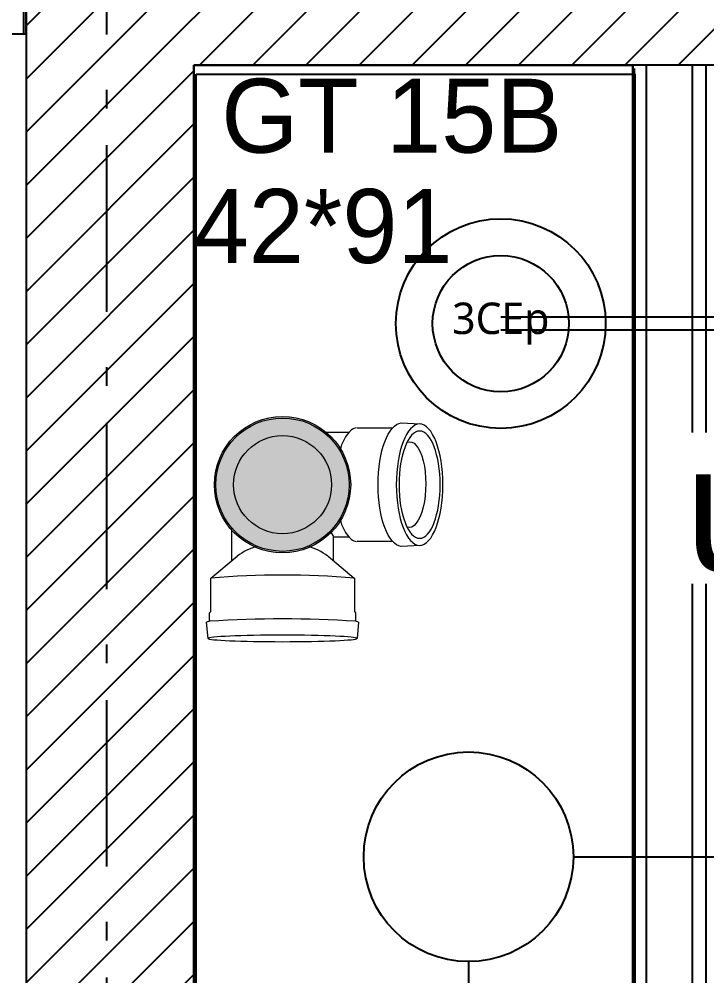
# Model space of a CAD drawing. Header units: centimetres. Extents: x 2191 to 12545, y -680 to 18662.
# Drawn here: x 9812.1 to 9877.7, y 4047.5 to 4138.8 of the extents above; entities that cross this region are included whole.
import ezdxf

# ---------------------------------------------------------------- set-up
doc = ezdxf.new("R2010")
doc.units = ezdxf.units.CM
for name, pattern in [('ISO-03', [1.5, 0.6, -0.9]), ('Style de ligne -6', [1.04164, 0.625, -0.20828, 0.06943, -0.13893]), ('VW-01', [0.41656, 0.20828, -0.20828])]:
    doc.linetypes.add(name, pattern=pattern)
for name, color, linetype in [('B Aménagement intérieur', 252, 'Continuous'), ('B GÈnÈral_Hatch', 252, 'Continuous'), ('B Général', 252, 'Continuous'), ('C ANNOTATIONS-niveaux', 252, 'Continuous'), ('C ANNOTATIONS-prestations', 252, 'Continuous'), ('C ANNOTATIONS-prestations_Hatch', 252, 'Continuous'), ('C ANNOTATIONS-textes-numérotation gaine', 252, 'ISO-03'), ('F REMPLISSAGE-vert clair', 252, 'Continuous'), ('F REMPLISSAGE-vert foncé', 252, 'Continuous'), ('prlm-CHAUFF', 4, 'Continuous'), ('prlm-EAU-CHU', 42, 'Continuous'), ('prlm-EAU-EUEV', 25, 'Continuous'), ('prlm-GT', 242, 'Continuous'), ('prlm-VMC', 93, 'Continuous')]:
    doc.layers.add(name, color=color, linetype=linetype)
doc.layers.add('prlm-ELEC-CFO', color=1, linetype='Continuous', lineweight=25)
doc.styles.add('Eurostile', font='Eurosti.TTF')
doc.styles.add('prlm-chauff', font='trebucbi.ttf', dxfattribs={"height": 18})
doc.styles.add('prlm-elec-cfo', font='comic.ttf', dxfattribs={"height": 12})
pattern_1 = [(45, (0, 0), (2.4253472, -2.6458333), [])]

# ---------------------------------------------------------------- blocks, each defined once
blk = doc.blocks.new('B 70.T2 S307 (2D)')
at = {"layer": 'B Général', "linetype": 'Continuous'}
for p, q in [((-319.395, -200.476), (-319.395, -291.559)), ((-312.395, -200.476), (-312.395, -291.559))]:
    blk.add_line(p, q, dxfattribs=at)
at = {"layer": 'F REMPLISSAGE-vert clair'}
for p, q in [((-318.095, -199.176), (-318.095, -291.559)), ((-313.695, -199.176), (-313.695, -291.559))]:
    blk.add_line(p, q, dxfattribs=at)
at = {"layer": 'F REMPLISSAGE-vert foncé'}
for p, q in [((-318.095, -199.176), (-318.095, -291.559)), ((-313.695, -199.176), (-313.695, -291.559))]:
    blk.add_line(p, q, dxfattribs=at)
at = {"layer": 'F REMPLISSAGE-vert foncé', "linetype": 'Continuous'}
for p, q in [((-319.395, -200.476), (-319.395, -291.559)), ((-312.395, -200.476), (-312.395, -291.559))]:
    blk.add_line(p, q, dxfattribs=at)
blk = doc.blocks.new('B 70.Groupe-29-1')
at = {"layer": 'C ANNOTATIONS-textes-numérotation gaine', "linetype": 'VW-01', "ltscale": 25.4, "flags": 128}
blk.add_lwpolyline([(9828.808, 4134.409), (9870.808, 4134.409), (9870.808, 4043.338), (9828.808, 4043.338)], close=True, dxfattribs=at)
at = {"layer": 'C ANNOTATIONS-textes-numérotation gaine', "insert": (9828.796, 4133.107), "char_height": 7.059, "width": 42.01202, "attachment_point": 1, "line_spacing_factor": 0.894142, "style": 'Eurostile'}
blk.add_mtext(' GT 15B\\P42*91', dxfattribs=at)
blk = doc.blocks.new('xi.3cep130-200')
at = {"layer": 'prlm-CHAUFF', "color": 0}
for radius in [10, 6.5]:
    blk.add_circle((0, 0), radius, dxfattribs=at)
at = {"layer": 'prlm-CHAUFF', "color": 0, "insert": (0, 0), "char_height": 3, "width": 9.78152, "attachment_point": 5, "style": 'prlm-chauff'}
blk.add_mtext('\\pxqc;3CEp', dxfattribs=at)
blk = doc.blocks.new('xi.chu')
at = {"layer": 'prlm-EAU-EUEV', "linetype": 'ByBlock', "lineweight": 5}
blk.add_hatch(color=0, dxfattribs=at).paths.add_polyline_path([(6.5, 0, 1), (-6.5, 0, 1)])
at = {"layer": 'prlm-EAU-EUEV', "color": 0, "linetype": 'ByBlock', "lineweight": 5}
blk.add_circle((0, 0), 6.5, dxfattribs=at)
blk = doc.blocks.new('xi.aam33')
at = {"layer": 'prlm-EAU-CHU', "color": 0, "lineweight": 13}
for p, q in [((-5.89, 11.331), (-5.799, 13.123)), ((5.799, 13.123), (5.89, 11.331)), ((-5.41, 7.114), (-5.41, 10.463)), ((5.41, 10.463), (5.41, 7.114)), ((6.828, 4.34), (8.907, 6.841)), ((8.922, 6.85), (12.093, 6.85)), ((12.093, 6.85), (12.219, 6.97)), ((12.219, 6.97), (13.031, 6.97)), ((13.12, 7.25), (13.031, 6.97)), ((13.12, 7.25), (14.668, 7.106)), ((-5, 3.931), (-5, 6.323)), ((5, 6.323), (5, 4.87)), ((7.269, 4.87), (4.958, 4.867)), ((8.907, -6.841), (6.828, -4.34)), ((4.091, -4.87), (7.269, -4.87)), ((12.093, -6.85), (8.922, -6.85)), ((12.219, -6.97), (12.093, -6.85)), ((13.031, -6.97), (12.219, -6.97)), ((13.028, -6.944), (13.12, -7.25)), ((14.668, -7.106), (13.12, -7.25))]:
    blk.add_line(p, q, dxfattribs=at)
at = {"layer": 'prlm-EAU-CHU', "color": 0, "lineweight": 13, "flags": 128}
blk.add_lwpolyline([(4.958, 4.867), (4.86, 4.836), (4.68, 4.729), (4.43, 4.564)], dxfattribs=at)
at = {"layer": 'prlm-EAU-CHU', "color": 0, "lineweight": 13}
for radius in [6.36, 4.675]:
    blk.add_circle((0, 0), radius, dxfattribs=at)
for centre, radius, start, end in [((-4.475, 7.136), 0.936, 184.66048, 218.12589), ((-2.54, 9.094), 3.683, 223.50702, 258.77599), ((2.54, 9.094), 3.683, 281.22401, 316.49298), ((4.475, 7.136), 0.936, 321.87411, 355.33952), ((87.178, 0), 78.555, 174.99745, 185.00255), ((119.647, -0.014), 106.844, 176.25229, 183.71904), ((11.683, 0.728), 6.052, 143.44583, 163.86683), ((11.683, -0.728), 6.052, 196.13317, 216.55417)]:
    blk.add_arc(centre, radius, start, end, dxfattribs=at)
at = {"layer": 'prlm-EAU-CHU', "color": 0, "lineweight": 13, "extrusion": (0, 0, -1)}
for centre, major_axis, ratio in [((0, 13.073), (-5.789, 0), 0.383426), ((0, 13.073), (-5.115, 0), 0.383329), ((14.667, 0), (0, -7.101), 0.043635)]:
    blk.add_ellipse(centre, major_axis=major_axis, ratio=ratio, dxfattribs=at)
for centre, major_axis, ratio, start_param, end_param in [((-0.001, 12.093), (4.098, -0.028), 0.383971, 2.986035, 6.398097), ((0, 11.414), (5.894, 0), 0.391508, 0.036281, 3.105311)]:
    blk.add_ellipse(centre, major_axis=major_axis, ratio=ratio, start_param=start_param, end_param=end_param, dxfattribs=at)

msp = doc.modelspace()

# ---------------------------------------------------------------- hatches: boundary and pattern name
at = {"layer": 'B GÈnÈral_Hatch', "linetype": 'Continuous'}
h = msp.add_hatch(dxfattribs=at)
h.set_pattern_fill('50_BETON', color=256, style=0, pattern_type=2)
h.set_pattern_definition(pattern_1)
h.paths.add_polyline_path([(9812.796, 4152.411), (9828.796, 4134.411), (10087.196, 4134.411), (10087.196, 4152.411)])
h = msp.add_hatch(dxfattribs=at)
h.set_pattern_fill('50_BETON', color=256, style=0, pattern_type=2)
h.set_pattern_definition(pattern_1)
h.paths.add_polyline_path([(9812.796, 3525.389), (9828.796, 3541.389), (9828.796, 4134.411), (9812.796, 4152.411)])
at = {"layer": 'C ANNOTATIONS-prestations_Hatch', "linetype": 'Continuous'}
h = msp.add_hatch(dxfattribs=at)
h.set_pattern_fill('DALETTES TERRASSE 50X50', color=256, scale=1.406016, style=0, pattern_type=2)
h.set_pattern_definition([(0, (9531.354, 4152.3), (4e-15, -70.3008), []), (-90, (9531.354, 4152.3), (70.3008, 0), [])])
h.paths.add_polyline_path([(9060.796, 4282.297), (9060.796, 3065.19), (9190.796, 3065.19), (9190.796, 3716.389), (9189.484, 3716.389), (9189.484, 4137.39), (9812.796, 4137.39), (9812.796, 4152.411), (11431.445, 4152.297), (11431.445, 4282.297)])

# ---------------------------------------------------------------- linework, layer by layer
at = {"layer": 'B Général', "linetype": 'Continuous', "lineweight": 18}
for p, q in [((9812.796, 4152.411), (9812.796, 3525.389)), ((10087.196, 4134.411), (9828.796, 4134.411)), ((9828.796, 4134.411), (9828.796, 3551.389))]:
    msp.add_line(p, q, dxfattribs=at)
at = {"layer": 'B Général', "linetype": 'Continuous'}
for p, q in [((9812.796, 4152.411), (9812.796, 3525.389)), ((10087.196, 4134.411), (9828.796, 4134.411)), ((9828.796, 4134.411), (9828.796, 3551.389))]:
    msp.add_line(p, q, dxfattribs=at)
at = {"layer": 'C ANNOTATIONS-niveaux', "linetype": 'Style de ligne -6', "ltscale": 25.4, "flags": 128}
msp.add_lwpolyline([(9877.409, 5820.389), (9877.409, 5736.889), (9820.484, 5687.889), (9820.484, 3085.389)], dxfattribs=at)
msp.add_lwpolyline([(9877.409, 5820.389), (9877.409, 5736.889), (9820.484, 5687.889), (9820.484, 3085.389)], dxfattribs=at)
at = {"layer": 'C ANNOTATIONS-prestations', "linetype": 'Continuous', "flags": 128}
msp.add_lwpolyline([(9060.796, 4282.297), (9060.796, 3065.19), (9190.796, 3065.19), (9190.796, 3716.389), (9189.484, 3716.389), (9189.484, 4137.39), (9812.796, 4137.39), (9812.796, 4152.411), (11431.445, 4152.297), (11431.445, 4282.297)], close=True, dxfattribs=at)
at = {"layer": 'prlm-CHAUFF', "ltscale": 50}
for p, q in [((9890.808, 4110.37), (9858.078, 4110.37)), ((9890.808, 4109.12), (9858.078, 4109.12))]:
    msp.add_line(p, q, dxfattribs=at)
at = {"layer": 'prlm-GT'}
for points in [[(9828.796, 4134.411), (9870.66, 4134.411), (9870.66, 4043.38), (9828.796, 4043.38)], [(9829.009, 4133.532), (9870.873, 4133.532), (9870.873, 4042.501), (9829.009, 4042.501)]]:
    msp.add_lwpolyline(points, close=True, dxfattribs=at)
at = {"layer": 'prlm-VMC'}
for points in [[(9865, 4058.878), (9932.094, 4058.878), (9932.094, 4116.664)], [(9855, 4048.878), (9855, 4036.38)]]:
    msp.add_lwpolyline(points, dxfattribs=at)
msp.add_circle((9855, 4058.878), 10, dxfattribs=at)

# ---------------------------------------------------------------- block references
at = {"layer": 'B Aménagement intérieur', "xscale": -1, "rotation": 180}
msp.add_blockref('B 70.T2 S307 (2D)', (10190.054, 3842.903), dxfattribs=at)
at = {"layer": 'C ANNOTATIONS-textes-numérotation gaine'}
msp.add_blockref('B 70.Groupe-29-1', (0, 0), dxfattribs=at)
at = {"layer": 'prlm-CHAUFF'}
msp.add_blockref('xi.3cep130-200', (9858.078, 4109.745), dxfattribs=at)
at = {"layer": 'prlm-EAU-CHU', "ltscale": 50, "rotation": 270}
msp.add_blockref('xi.aam33', (9837.26, 4094.379), dxfattribs=at)
at = {"layer": 'prlm-EAU-EUEV', "ltscale": 50}
msp.add_blockref('xi.chu', (9837.26, 4094.379), dxfattribs=at)

# ---------------------------------------------------------------- next in the draw order: texts
at = {"layer": 'prlm-ELEC-CFO', "lineweight": 20, "insert": (9886.794, 4092.06), "char_height": 12, "attachment_point": 5, "line_spacing_factor": 0.8, "style": 'prlm-elec-cfo', "bg_fill": 3, "box_fill_scale": 1.1, "bg_fill_color": 256, "bg_fill_transparency": 0}
msp.add_mtext('uta', dxfattribs=at)

doc.saveas('drawing.dxf')
